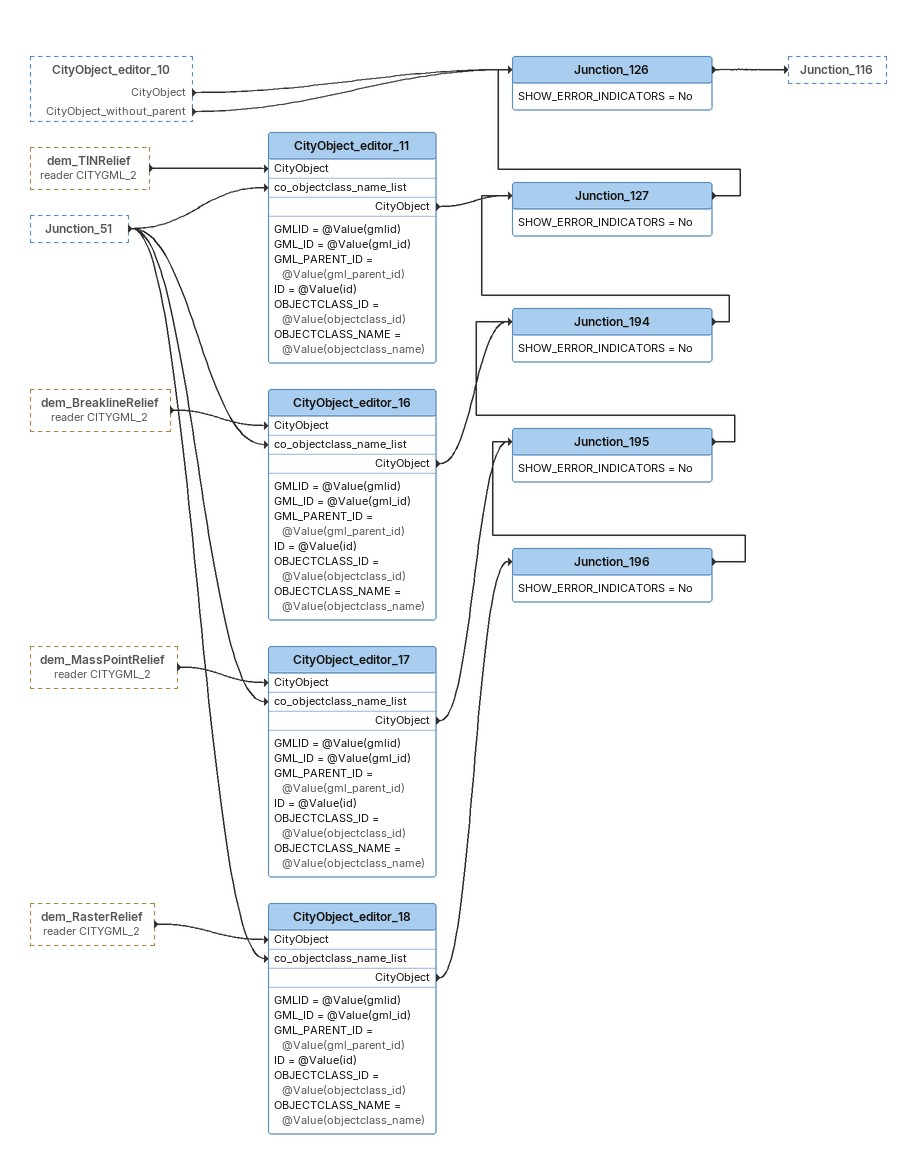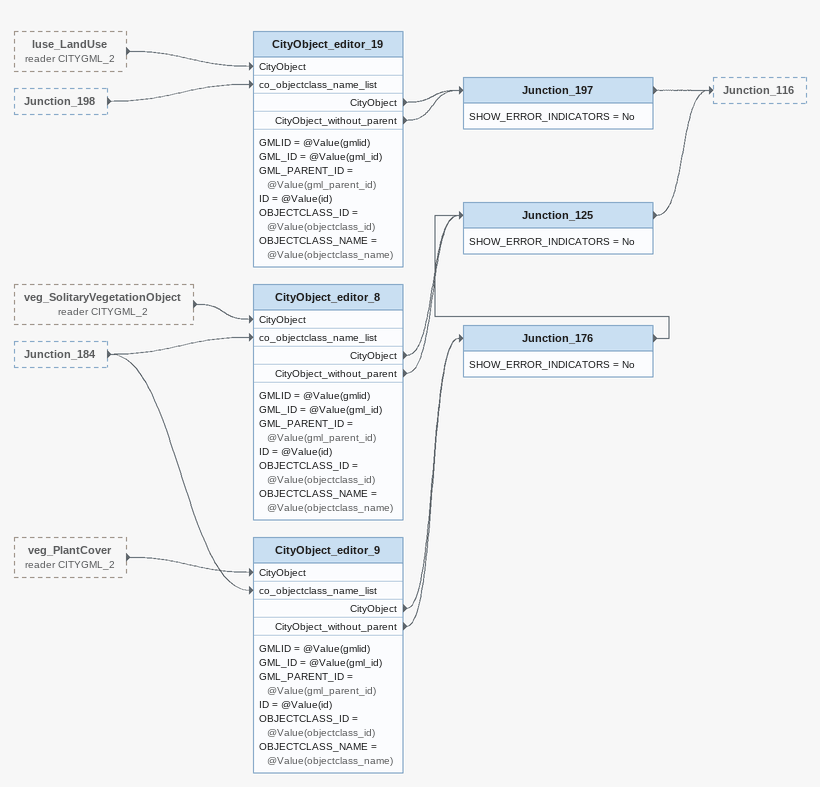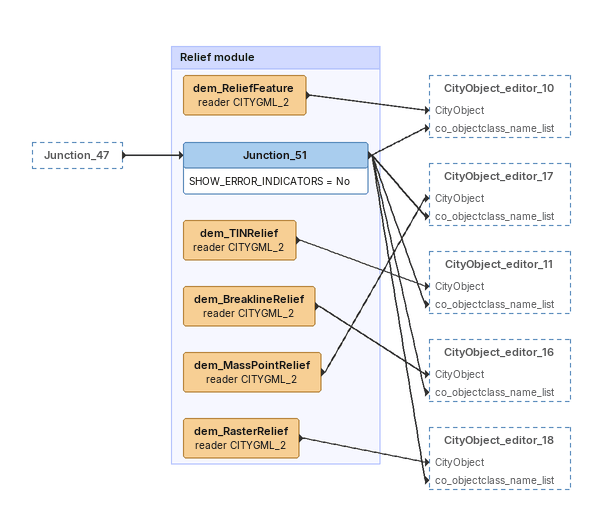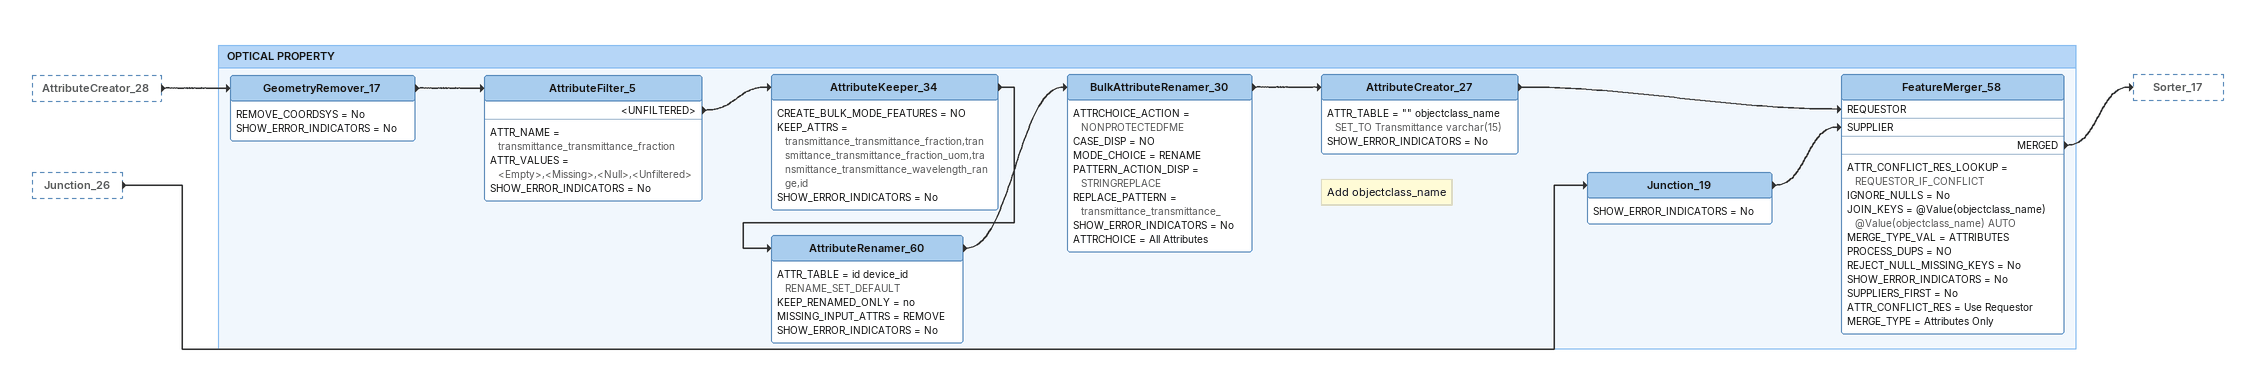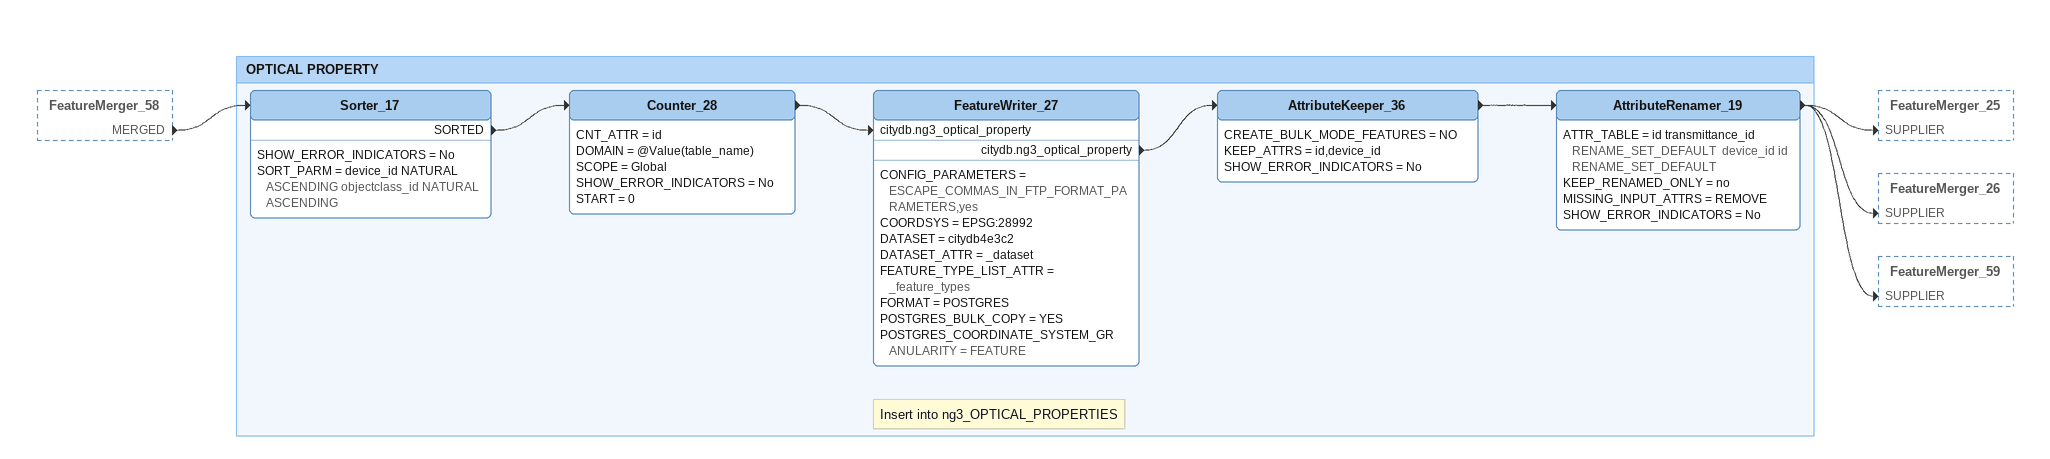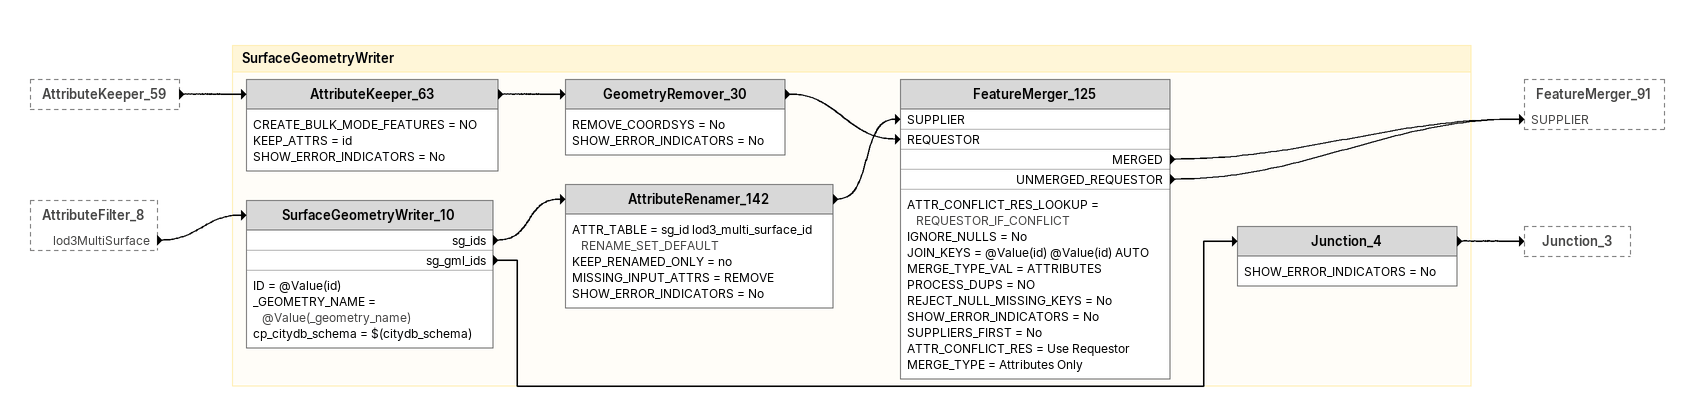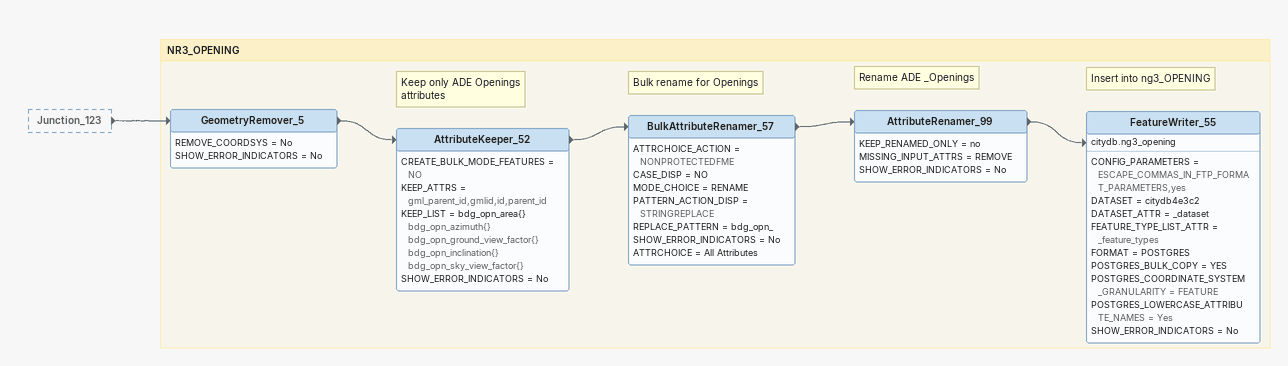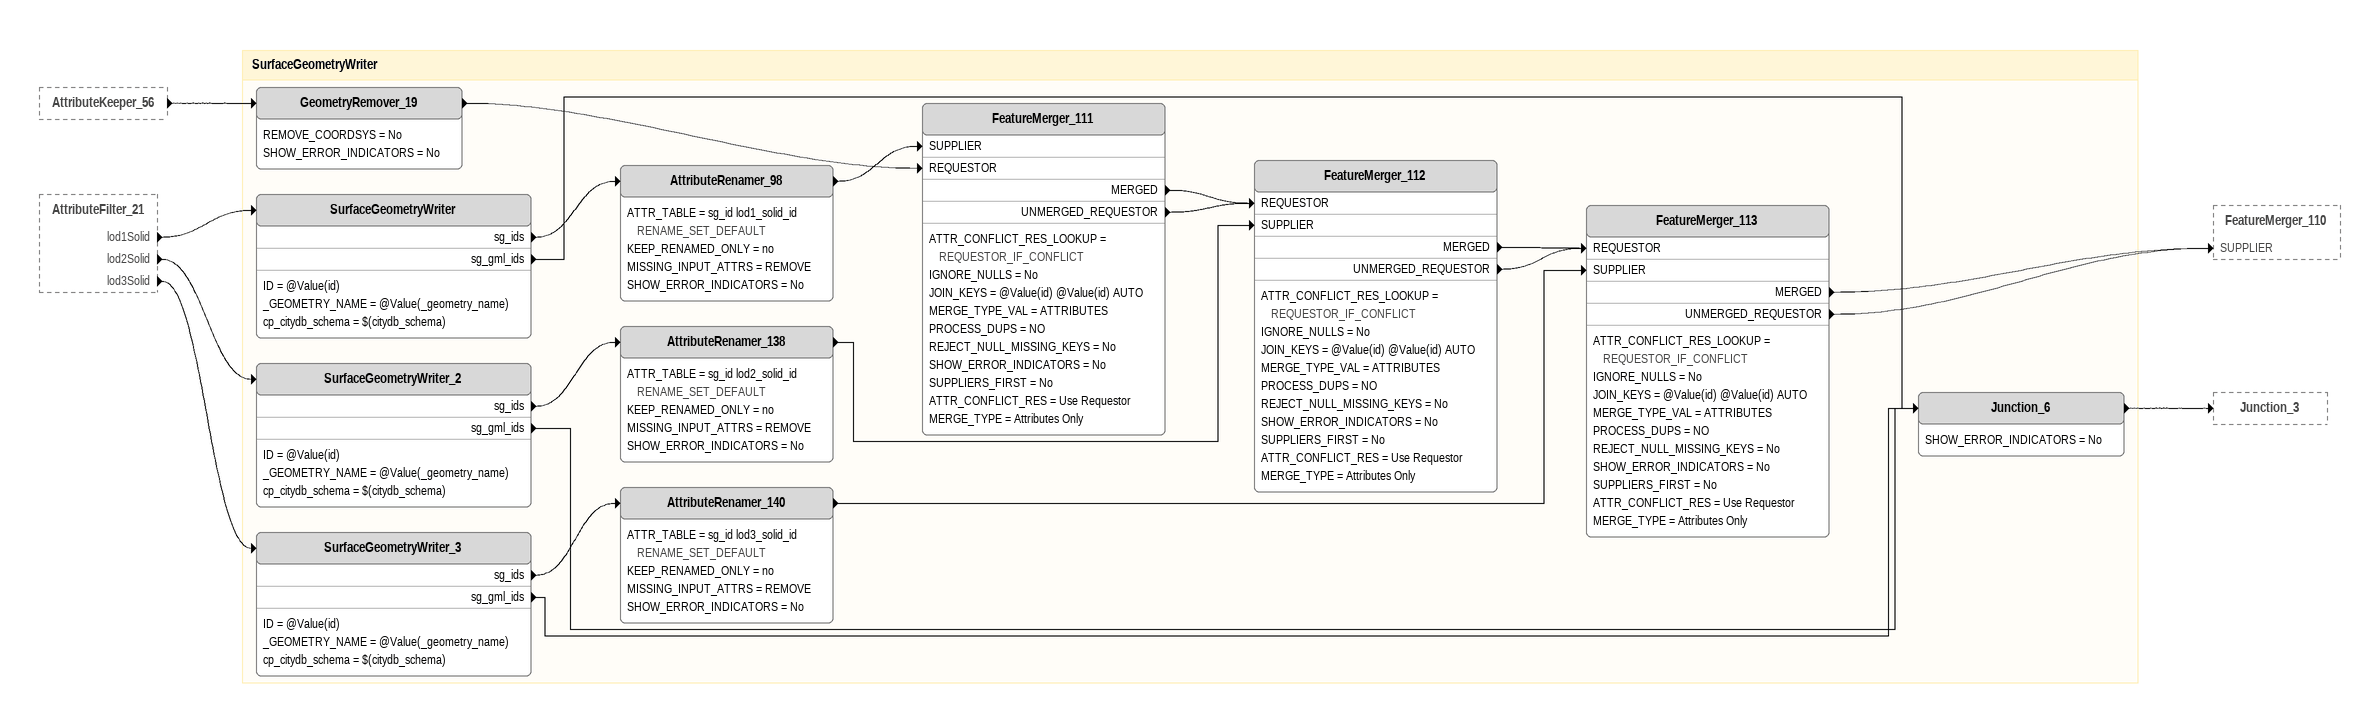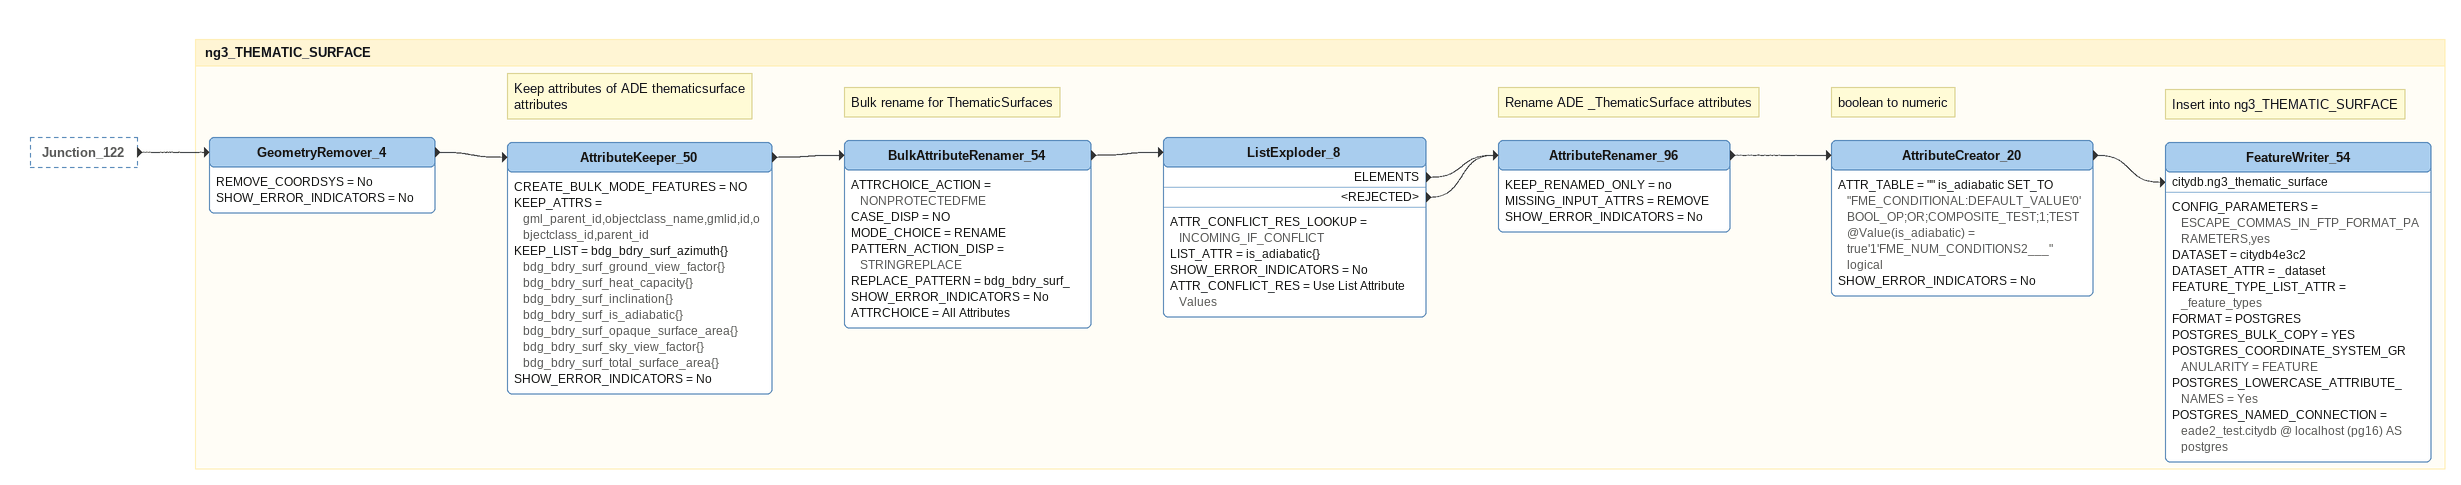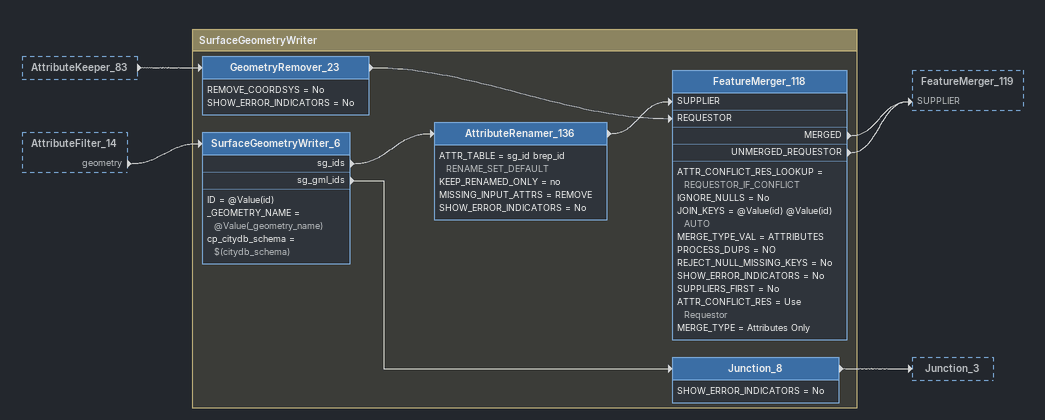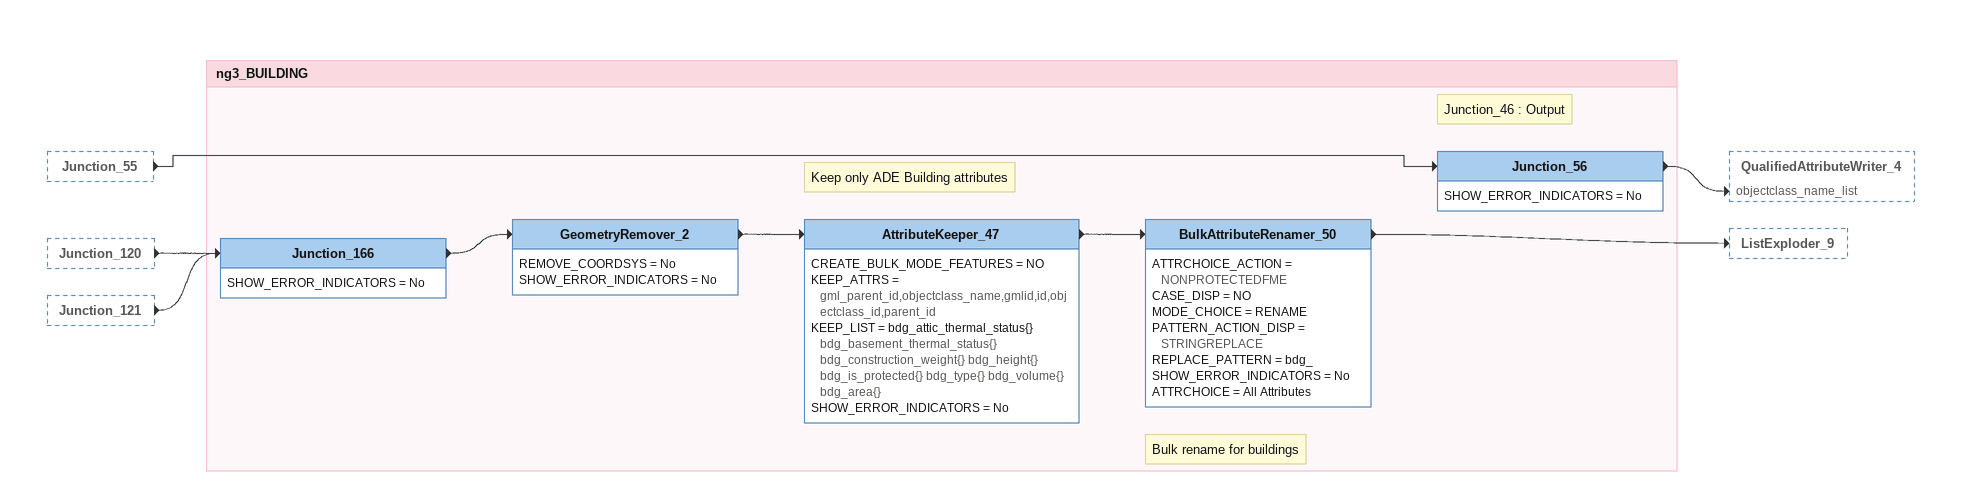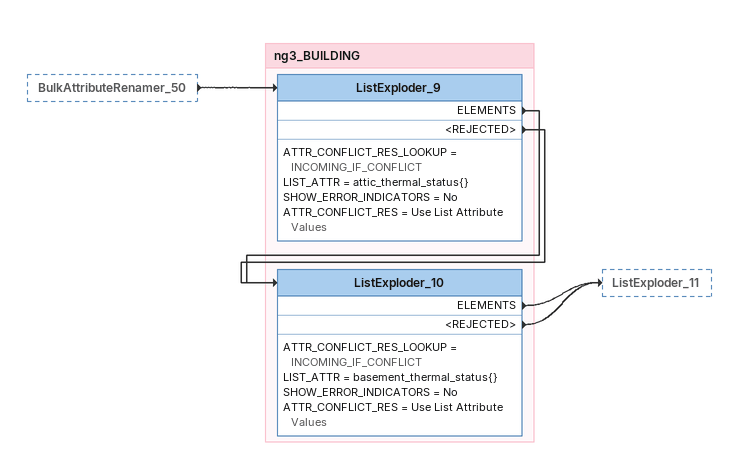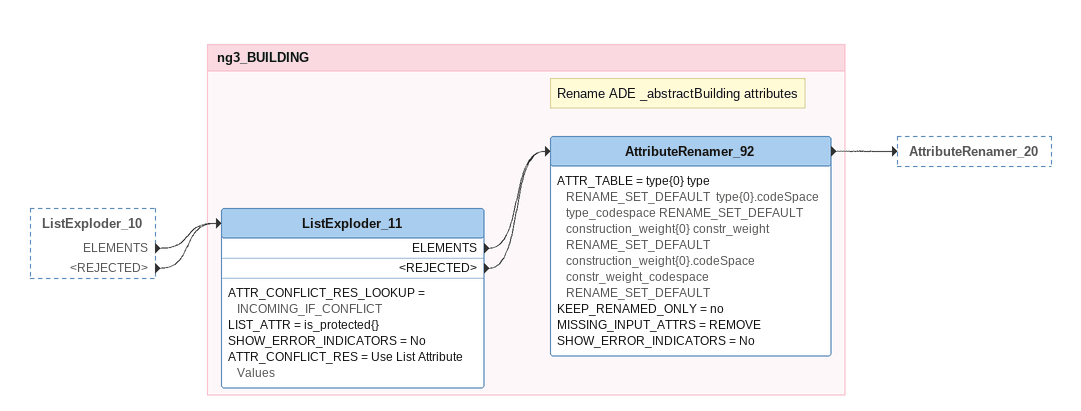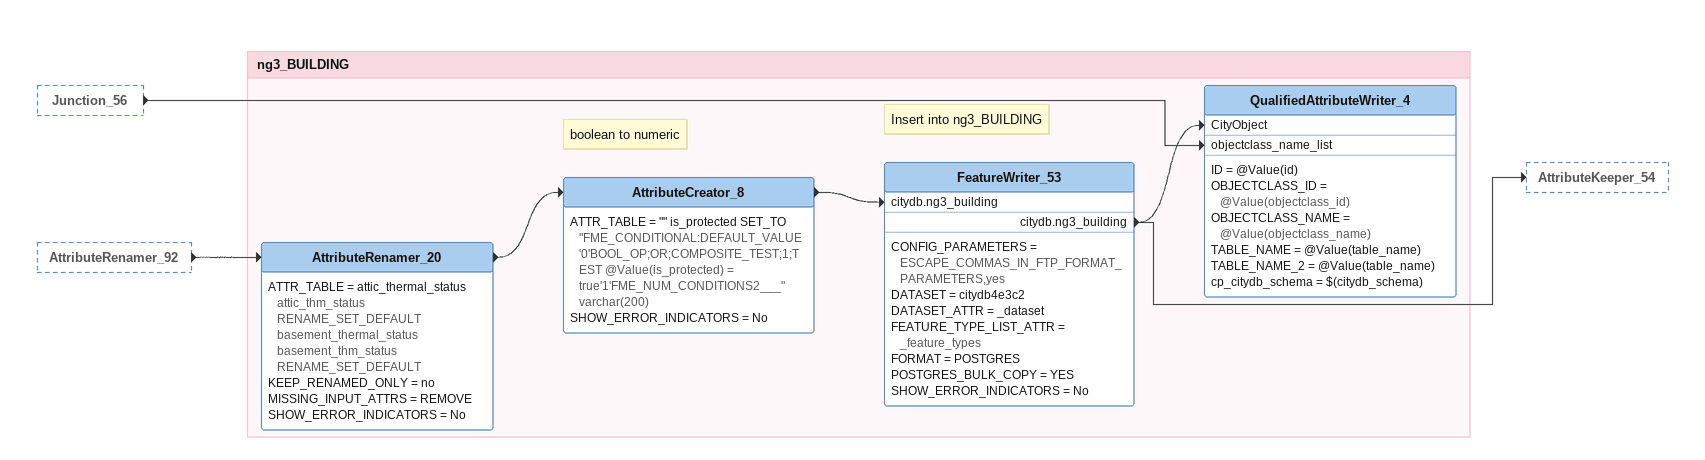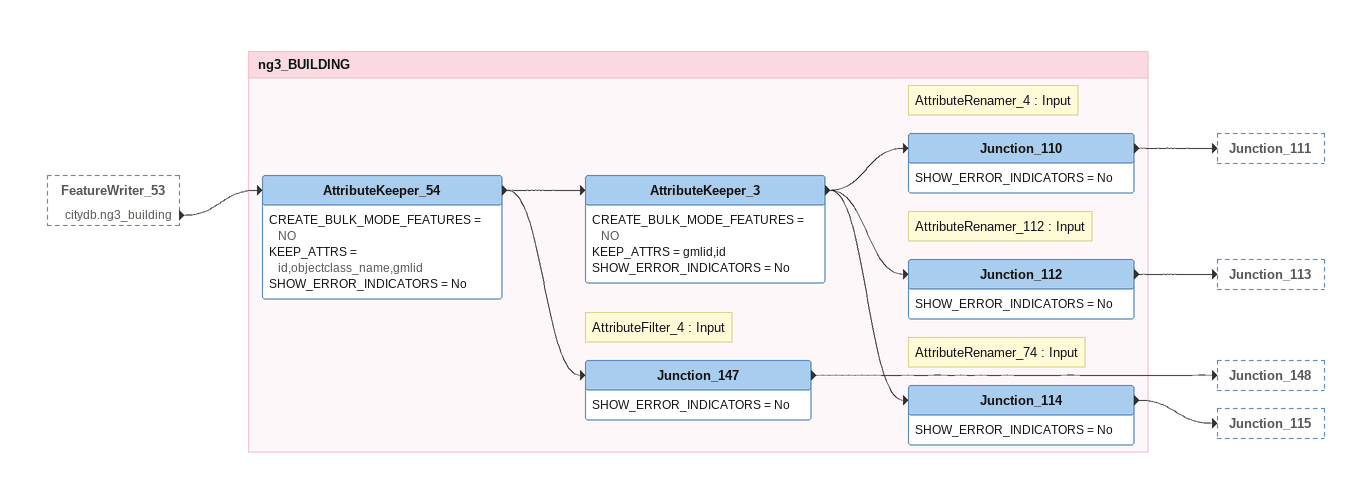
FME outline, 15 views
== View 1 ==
CityObject_editor_10 [outside]
    CityObject -> Junction_126
    CityObject_without_parent -> Junction_126
dem_TINRelief (reader CITYGML_2) [outside]
    -> CityObject_editor_11 [CityObject]
Junction_51 [outside]
    -> CityObject_editor_11 [co_objectclass_name_list]
    -> CityObject_editor_16 [co_objectclass_name_list]
    -> CityObject_editor_17 [co_objectclass_name_list]
    -> CityObject_editor_18 [co_objectclass_name_list]
dem_BreaklineRelief (reader CITYGML_2) [outside]
    -> CityObject_editor_16 [CityObject]
dem_MassPointRelief (reader CITYGML_2) [outside]
    -> CityObject_editor_17 [CityObject]
dem_RasterRelief (reader CITYGML_2) [outside]
    -> CityObject_editor_18 [CityObject]
CityObject_editor_11
    GMLID = @Value(gmlid)
    GML_ID = @Value(gml_id)
    GML_PARENT_ID = @Value(gml_parent_id)
    ID = @Value(id)
    OBJECTCLASS_ID = @Value(objectclass_id)
    OBJECTCLASS_NAME = @Value(objectclass_name)
    CityObject -> Junction_127
CityObject_editor_16
    GMLID = @Value(gmlid)
    GML_ID = @Value(gml_id)
    GML_PARENT_ID = @Value(gml_parent_id)
    ID = @Value(id)
    OBJECTCLASS_ID = @Value(objectclass_id)
    OBJECTCLASS_NAME = @Value(objectclass_name)
    CityObject -> Junction_194
CityObject_editor_17
    GMLID = @Value(gmlid)
    GML_ID = @Value(gml_id)
    GML_PARENT_ID = @Value(gml_parent_id)
    ID = @Value(id)
    OBJECTCLASS_ID = @Value(objectclass_id)
    OBJECTCLASS_NAME = @Value(objectclass_name)
    CityObject -> Junction_195
CityObject_editor_18
    GMLID = @Value(gmlid)
    GML_ID = @Value(gml_id)
    GML_PARENT_ID = @Value(gml_parent_id)
    ID = @Value(id)
    OBJECTCLASS_ID = @Value(objectclass_id)
    OBJECTCLASS_NAME = @Value(objectclass_name)
    CityObject -> Junction_196
Junction_196
    SHOW_ERROR_INDICATORS = No
    -> Junction_195
Junction_195
    SHOW_ERROR_INDICATORS = No
    -> Junction_194
Junction_194
    SHOW_ERROR_INDICATORS = No
    -> Junction_127
Junction_127
    SHOW_ERROR_INDICATORS = No
    -> Junction_126
Junction_126
    SHOW_ERROR_INDICATORS = No
    -> Junction_116

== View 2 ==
luse_LandUse (reader CITYGML_2) [outside]
    -> CityObject_editor_19 [CityObject]
Junction_198 [outside]
    -> CityObject_editor_19 [co_objectclass_name_list]
veg_SolitaryVegetationObject (reader CITYGML_2) [outside]
    -> CityObject_editor_8 [CityObject]
Junction_184 [outside]
    -> CityObject_editor_9 [co_objectclass_name_list]
    -> CityObject_editor_8 [co_objectclass_name_list]
veg_PlantCover (reader CITYGML_2) [outside]
    -> CityObject_editor_9 [CityObject]
CityObject_editor_19
    GMLID = @Value(gmlid)
    GML_ID = @Value(gml_id)
    GML_PARENT_ID = @Value(gml_parent_id)
    ID = @Value(id)
    OBJECTCLASS_ID = @Value(objectclass_id)
    OBJECTCLASS_NAME = @Value(objectclass_name)
    CityObject -> Junction_197
    CityObject_without_parent -> Junction_197
Junction_197
    SHOW_ERROR_INDICATORS = No
    -> Junction_116
CityObject_editor_8
    GMLID = @Value(gmlid)
    GML_ID = @Value(gml_id)
    GML_PARENT_ID = @Value(gml_parent_id)
    ID = @Value(id)
    OBJECTCLASS_ID = @Value(objectclass_id)
    OBJECTCLASS_NAME = @Value(objectclass_name)
    CityObject -> Junction_125
    CityObject_without_parent -> Junction_125
CityObject_editor_9
    GMLID = @Value(gmlid)
    GML_ID = @Value(gml_id)
    GML_PARENT_ID = @Value(gml_parent_id)
    ID = @Value(id)
    OBJECTCLASS_ID = @Value(objectclass_id)
    OBJECTCLASS_NAME = @Value(objectclass_name)
    CityObject -> Junction_176
    CityObject_without_parent -> Junction_176
Junction_176
    SHOW_ERROR_INDICATORS = No
    -> Junction_125
Junction_125
    SHOW_ERROR_INDICATORS = No
    -> Junction_116

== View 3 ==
Junction_47 [outside]
    -> Junction_51

Bookmark: Relief module
Junction_51
    SHOW_ERROR_INDICATORS = No
    -> CityObject_editor_10 [co_objectclass_name_list]
    -> CityObject_editor_11 [co_objectclass_name_list]
    -> CityObject_editor_16 [co_objectclass_name_list]
    -> CityObject_editor_17 [co_objectclass_name_list]
    -> CityObject_editor_18 [co_objectclass_name_list]
dem_ReliefFeature (reader CITYGML_2)
    -> CityObject_editor_10 [CityObject]
dem_TINRelief (reader CITYGML_2)
    -> CityObject_editor_11 [CityObject]
dem_BreaklineRelief (reader CITYGML_2)
    -> CityObject_editor_16 [CityObject]
dem_MassPointRelief (reader CITYGML_2)
    -> CityObject_editor_17 [CityObject]
dem_RasterRelief (reader CITYGML_2)
    -> CityObject_editor_18 [CityObject]

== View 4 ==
AttributeCreator_28 [outside]
    -> GeometryRemover_17
Junction_26 [outside]
    -> Junction_19

Bookmark: OPTICAL PROPERTY
Junction_19
    SHOW_ERROR_INDICATORS = No
    -> FeatureMerger_58 [SUPPLIER]
GeometryRemover_17
    REMOVE_COORDSYS = No
    SHOW_ERROR_INDICATORS = No
    -> AttributeFilter_5
AttributeFilter_5
    ATTR_NAME = transmittance_transmittance_fraction
    ATTR_VALUES = <Empty>,<Missing>,<Null>,<Unfiltered>
    SHOW_ERROR_INDICATORS = No
    <UNFILTERED> -> AttributeKeeper_34
AttributeKeeper_34
    CREATE_BULK_MODE_FEATURES = NO
    KEEP_ATTRS = transmittance_transmittance_fraction,transmittance_transmittance_fraction_uom,transmittance_transmittance_wavelength_range,id
    SHOW_ERROR_INDICATORS = No
    -> AttributeRenamer_60
AttributeRenamer_60
    ATTR_TABLE = id device_id RENAME_SET_DEFAULT
    KEEP_RENAMED_ONLY = no
    MISSING_INPUT_ATTRS = REMOVE
    SHOW_ERROR_INDICATORS = No
    -> BulkAttributeRenamer_30
BulkAttributeRenamer_30
    ATTRCHOICE_ACTION = NONPROTECTEDFME
    CASE_DISP = NO
    MODE_CHOICE = RENAME
    PATTERN_ACTION_DISP = STRINGREPLACE
    REPLACE_PATTERN = transmittance_transmittance_
    SHOW_ERROR_INDICATORS = No
    ATTRCHOICE = All Attributes
    -> AttributeCreator_27
Note: Add objectclass_name
AttributeCreator_27
    ATTR_TABLE = "" objectclass_name SET_TO Transmittance varchar(15)
    SHOW_ERROR_INDICATORS = No
    -> FeatureMerger_58 [REQUESTOR]
FeatureMerger_58
    ATTR_CONFLICT_RES_LOOKUP = REQUESTOR_IF_CONFLICT
    IGNORE_NULLS = No
    JOIN_KEYS = @Value(objectclass_name) @Value(objectclass_name) AUTO
    MERGE_TYPE_VAL = ATTRIBUTES
    PROCESS_DUPS = NO
    REJECT_NULL_MISSING_KEYS = No
    SHOW_ERROR_INDICATORS = No
    SUPPLIERS_FIRST = No
    ATTR_CONFLICT_RES = Use Requestor
    MERGE_TYPE = Attributes Only
    MERGED -> Sorter_17

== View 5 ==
FeatureMerger_58 [outside]
    MERGED -> Sorter_17

Bookmark: OPTICAL PROPERTY
Sorter_17
    SHOW_ERROR_INDICATORS = No
    SORT_PARM = device_id NATURAL ASCENDING objectclass_id NATURAL ASCENDING
    SORTED -> Counter_28
Counter_28
    CNT_ATTR = id
    DOMAIN = @Value(table_name)
    SCOPE = Global
    SHOW_ERROR_INDICATORS = No
    START = 0
    -> FeatureWriter_27 [citydb.ng3_optical_property]
Note: Insert into ng3_OPTICAL_PROPERTIES
FeatureWriter_27
    CONFIG_PARAMETERS = ESCAPE_COMMAS_IN_FTP_FORMAT_PARAMETERS,yes
    COORDSYS = EPSG:28992
    DATASET = citydb4e3c2
    DATASET_ATTR = _dataset
    FEATURE_TYPE_LIST_ATTR = _feature_types
    FORMAT = POSTGRES
    POSTGRES_BULK_COPY = YES
    POSTGRES_COORDINATE_SYSTEM_GRANULARITY = FEATURE
    citydb.ng3_optical_property -> AttributeKeeper_36
AttributeKeeper_36
    CREATE_BULK_MODE_FEATURES = NO
    KEEP_ATTRS = id,device_id
    SHOW_ERROR_INDICATORS = No
    -> AttributeRenamer_19
AttributeRenamer_19
    ATTR_TABLE = id transmittance_id RENAME_SET_DEFAULT  device_id id RENAME_SET_DEFAULT
    KEEP_RENAMED_ONLY = no
    MISSING_INPUT_ATTRS = REMOVE
    SHOW_ERROR_INDICATORS = No
    -> FeatureMerger_25 [SUPPLIER]
    -> FeatureMerger_26 [SUPPLIER]
    -> FeatureMerger_59 [SUPPLIER]

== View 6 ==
AttributeKeeper_59 [outside]
    -> AttributeKeeper_63
AttributeFilter_8 [outside]
    lod3MultiSurface -> SurfaceGeometryWriter_10

Bookmark: SurfaceGeometryWriter
SurfaceGeometryWriter_10
    ID = @Value(id)
    _GEOMETRY_NAME = @Value(_geometry_name)
    cp_citydb_schema = $(citydb_schema)
    sg_ids -> AttributeRenamer_142
    sg_gml_ids -> Junction_4
AttributeRenamer_142
    ATTR_TABLE = sg_id lod3_multi_surface_id RENAME_SET_DEFAULT
    KEEP_RENAMED_ONLY = no
    MISSING_INPUT_ATTRS = REMOVE
    SHOW_ERROR_INDICATORS = No
    -> FeatureMerger_125 [SUPPLIER]
Junction_4
    SHOW_ERROR_INDICATORS = No
    -> Junction_3
AttributeKeeper_63
    CREATE_BULK_MODE_FEATURES = NO
    KEEP_ATTRS = id
    SHOW_ERROR_INDICATORS = No
    -> GeometryRemover_30
GeometryRemover_30
    REMOVE_COORDSYS = No
    SHOW_ERROR_INDICATORS = No
    -> FeatureMerger_125 [REQUESTOR]
FeatureMerger_125
    ATTR_CONFLICT_RES_LOOKUP = REQUESTOR_IF_CONFLICT
    IGNORE_NULLS = No
    JOIN_KEYS = @Value(id) @Value(id) AUTO
    MERGE_TYPE_VAL = ATTRIBUTES
    PROCESS_DUPS = NO
    REJECT_NULL_MISSING_KEYS = No
    SHOW_ERROR_INDICATORS = No
    SUPPLIERS_FIRST = No
    ATTR_CONFLICT_RES = Use Requestor
    MERGE_TYPE = Attributes Only
    MERGED -> FeatureMerger_91 [SUPPLIER]
    UNMERGED_REQUESTOR -> FeatureMerger_91 [SUPPLIER]

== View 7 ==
Junction_123 [outside]
    -> GeometryRemover_5

Bookmark: NR3_OPENING
GeometryRemover_5
    REMOVE_COORDSYS = No
    SHOW_ERROR_INDICATORS = No
    -> AttributeKeeper_52
Note: Keep only ADE Openings attributes
AttributeKeeper_52
    CREATE_BULK_MODE_FEATURES = NO
    KEEP_ATTRS = gml_parent_id,gmlid,id,parent_id
    KEEP_LIST = bdg_opn_area{} bdg_opn_azimuth{} bdg_opn_ground_view_factor{} bdg_opn_inclination{} bdg_opn_sky_view_factor{}
    SHOW_ERROR_INDICATORS = No
    -> BulkAttributeRenamer_57
Note: Bulk rename for Openings
BulkAttributeRenamer_57
    ATTRCHOICE_ACTION = NONPROTECTEDFME
    CASE_DISP = NO
    MODE_CHOICE = RENAME
    PATTERN_ACTION_DISP = STRINGREPLACE
    REPLACE_PATTERN = bdg_opn_
    SHOW_ERROR_INDICATORS = No
    ATTRCHOICE = All Attributes
    -> AttributeRenamer_99
Note: Rename ADE _Openings
AttributeRenamer_99
    KEEP_RENAMED_ONLY = no
    MISSING_INPUT_ATTRS = REMOVE
    SHOW_ERROR_INDICATORS = No
    -> FeatureWriter_55 [citydb.ng3_opening]
Note: Insert into ng3_OPENING
FeatureWriter_55
    CONFIG_PARAMETERS = ESCAPE_COMMAS_IN_FTP_FORMAT_PARAMETERS,yes
    DATASET = citydb4e3c2
    DATASET_ATTR = _dataset
    FEATURE_TYPE_LIST_ATTR = _feature_types
    FORMAT = POSTGRES
    POSTGRES_BULK_COPY = YES
    POSTGRES_COORDINATE_SYSTEM_GRANULARITY = FEATURE
    POSTGRES_LOWERCASE_ATTRIBUTE_NAMES = Yes
    SHOW_ERROR_INDICATORS = No

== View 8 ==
AttributeKeeper_56 [outside]
    -> GeometryRemover_19
AttributeFilter_21 [outside]
    lod1Solid -> SurfaceGeometryWriter
    lod2Solid -> SurfaceGeometryWriter_2
    lod3Solid -> SurfaceGeometryWriter_3

Bookmark: SurfaceGeometryWriter
SurfaceGeometryWriter
    ID = @Value(id)
    _GEOMETRY_NAME = @Value(_geometry_name)
    cp_citydb_schema = $(citydb_schema)
    sg_ids -> AttributeRenamer_98
    sg_gml_ids -> Junction_6
AttributeRenamer_98
    ATTR_TABLE = sg_id lod1_solid_id RENAME_SET_DEFAULT
    KEEP_RENAMED_ONLY = no
    MISSING_INPUT_ATTRS = REMOVE
    SHOW_ERROR_INDICATORS = No
    -> FeatureMerger_111 [SUPPLIER]
SurfaceGeometryWriter_2
    ID = @Value(id)
    _GEOMETRY_NAME = @Value(_geometry_name)
    cp_citydb_schema = $(citydb_schema)
    sg_ids -> AttributeRenamer_138
    sg_gml_ids -> Junction_6
AttributeRenamer_138
    ATTR_TABLE = sg_id lod2_solid_id RENAME_SET_DEFAULT
    KEEP_RENAMED_ONLY = no
    MISSING_INPUT_ATTRS = REMOVE
    SHOW_ERROR_INDICATORS = No
    -> FeatureMerger_112 [SUPPLIER]
SurfaceGeometryWriter_3
    ID = @Value(id)
    _GEOMETRY_NAME = @Value(_geometry_name)
    cp_citydb_schema = $(citydb_schema)
    sg_ids -> AttributeRenamer_140
    sg_gml_ids -> Junction_6
AttributeRenamer_140
    ATTR_TABLE = sg_id lod3_solid_id RENAME_SET_DEFAULT
    KEEP_RENAMED_ONLY = no
    MISSING_INPUT_ATTRS = REMOVE
    SHOW_ERROR_INDICATORS = No
    -> FeatureMerger_113 [SUPPLIER]
Junction_6
    SHOW_ERROR_INDICATORS = No
    -> Junction_3
GeometryRemover_19
    REMOVE_COORDSYS = No
    SHOW_ERROR_INDICATORS = No
    -> FeatureMerger_111 [REQUESTOR]
FeatureMerger_111
    ATTR_CONFLICT_RES_LOOKUP = REQUESTOR_IF_CONFLICT
    IGNORE_NULLS = No
    JOIN_KEYS = @Value(id) @Value(id) AUTO
    MERGE_TYPE_VAL = ATTRIBUTES
    PROCESS_DUPS = NO
    REJECT_NULL_MISSING_KEYS = No
    SHOW_ERROR_INDICATORS = No
    SUPPLIERS_FIRST = No
    ATTR_CONFLICT_RES = Use Requestor
    MERGE_TYPE = Attributes Only
    MERGED -> FeatureMerger_112 [REQUESTOR]
    UNMERGED_REQUESTOR -> FeatureMerger_112 [REQUESTOR]
FeatureMerger_112
    ATTR_CONFLICT_RES_LOOKUP = REQUESTOR_IF_CONFLICT
    IGNORE_NULLS = No
    JOIN_KEYS = @Value(id) @Value(id) AUTO
    MERGE_TYPE_VAL = ATTRIBUTES
    PROCESS_DUPS = NO
    REJECT_NULL_MISSING_KEYS = No
    SHOW_ERROR_INDICATORS = No
    SUPPLIERS_FIRST = No
    ATTR_CONFLICT_RES = Use Requestor
    MERGE_TYPE = Attributes Only
    MERGED -> FeatureMerger_113 [REQUESTOR]
    UNMERGED_REQUESTOR -> FeatureMerger_113 [REQUESTOR]
FeatureMerger_113
    ATTR_CONFLICT_RES_LOOKUP = REQUESTOR_IF_CONFLICT
    IGNORE_NULLS = No
    JOIN_KEYS = @Value(id) @Value(id) AUTO
    MERGE_TYPE_VAL = ATTRIBUTES
    PROCESS_DUPS = NO
    REJECT_NULL_MISSING_KEYS = No
    SHOW_ERROR_INDICATORS = No
    SUPPLIERS_FIRST = No
    ATTR_CONFLICT_RES = Use Requestor
    MERGE_TYPE = Attributes Only
    MERGED -> FeatureMerger_110 [SUPPLIER]
    UNMERGED_REQUESTOR -> FeatureMerger_110 [SUPPLIER]

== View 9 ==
Junction_122 [outside]
    -> GeometryRemover_4

Bookmark: ng3_THEMATIC_SURFACE
GeometryRemover_4
    REMOVE_COORDSYS = No
    SHOW_ERROR_INDICATORS = No
    -> AttributeKeeper_50
Note: Keep attributes of ADE thematicsurface attributes
AttributeKeeper_50
    CREATE_BULK_MODE_FEATURES = NO
    KEEP_ATTRS = gml_parent_id,objectclass_name,gmlid,id,objectclass_id,parent_id
    KEEP_LIST = bdg_bdry_surf_azimuth{} bdg_bdry_surf_ground_view_factor{} bdg_bdry_surf_heat_capacity{} bdg_bdry_surf_inclination{} bdg_bdry_surf_is_adiabatic{} bdg_bdry_surf_opaque_surface_area{} bdg_bdry_surf_sky_view_factor{} bdg_bdry_surf_total_surface_area{}
    SHOW_ERROR_INDICATORS = No
    -> BulkAttributeRenamer_54
Note: Bulk rename for ThematicSurfaces
BulkAttributeRenamer_54
    ATTRCHOICE_ACTION = NONPROTECTEDFME
    CASE_DISP = NO
    MODE_CHOICE = RENAME
    PATTERN_ACTION_DISP = STRINGREPLACE
    REPLACE_PATTERN = bdg_bdry_surf_
    SHOW_ERROR_INDICATORS = No
    ATTRCHOICE = All Attributes
    -> ListExploder_8
ListExploder_8
    ATTR_CONFLICT_RES_LOOKUP = INCOMING_IF_CONFLICT
    LIST_ATTR = is_adiabatic{}
    SHOW_ERROR_INDICATORS = No
    ATTR_CONFLICT_RES = Use List Attribute Values
    ELEMENTS -> AttributeRenamer_96
    <REJECTED> -> AttributeRenamer_96
Note: Rename ADE _ThematicSurface attributes
AttributeRenamer_96
    KEEP_RENAMED_ONLY = no
    MISSING_INPUT_ATTRS = REMOVE
    SHOW_ERROR_INDICATORS = No
    -> AttributeCreator_20
Note: boolean to numeric
AttributeCreator_20
    ATTR_TABLE = "" is_adiabatic SET_TO "FME_CONDITIONAL:DEFAULT_VALUE'0'BOOL_OP;OR;COMPOSITE_TEST;1;TEST @Value(is_adiabatic) = true'1'FME_NUM_CONDITIONS2___" logical
    SHOW_ERROR_INDICATORS = No
    -> FeatureWriter_54 [citydb.ng3_thematic_surface]
Note: Insert into ng3_THEMATIC_SURFACE
FeatureWriter_54
    CONFIG_PARAMETERS = ESCAPE_COMMAS_IN_FTP_FORMAT_PARAMETERS,yes
    DATASET = citydb4e3c2
    DATASET_ATTR = _dataset
    FEATURE_TYPE_LIST_ATTR = _feature_types
    FORMAT = POSTGRES
    POSTGRES_BULK_COPY = YES
    POSTGRES_COORDINATE_SYSTEM_GRANULARITY = FEATURE
    POSTGRES_LOWERCASE_ATTRIBUTE_NAMES = Yes
    POSTGRES_NAMED_CONNECTION = eade2_test.citydb @ localhost (pg16) AS postgres

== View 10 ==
AttributeKeeper_83 [outside]
    -> GeometryRemover_23
AttributeFilter_14 [outside]
    geometry -> SurfaceGeometryWriter_6

Bookmark: SurfaceGeometryWriter
GeometryRemover_23
    REMOVE_COORDSYS = No
    SHOW_ERROR_INDICATORS = No
    -> FeatureMerger_118 [REQUESTOR]
SurfaceGeometryWriter_6
    ID = @Value(id)
    _GEOMETRY_NAME = @Value(_geometry_name)
    cp_citydb_schema = $(citydb_schema)
    sg_ids -> AttributeRenamer_136
    sg_gml_ids -> Junction_8
AttributeRenamer_136
    ATTR_TABLE = sg_id brep_id RENAME_SET_DEFAULT
    KEEP_RENAMED_ONLY = no
    MISSING_INPUT_ATTRS = REMOVE
    SHOW_ERROR_INDICATORS = No
    -> FeatureMerger_118 [SUPPLIER]
FeatureMerger_118
    ATTR_CONFLICT_RES_LOOKUP = REQUESTOR_IF_CONFLICT
    IGNORE_NULLS = No
    JOIN_KEYS = @Value(id) @Value(id) AUTO
    MERGE_TYPE_VAL = ATTRIBUTES
    PROCESS_DUPS = NO
    REJECT_NULL_MISSING_KEYS = No
    SHOW_ERROR_INDICATORS = No
    SUPPLIERS_FIRST = No
    ATTR_CONFLICT_RES = Use Requestor
    MERGE_TYPE = Attributes Only
    MERGED -> FeatureMerger_119 [SUPPLIER]
    UNMERGED_REQUESTOR -> FeatureMerger_119 [SUPPLIER]
Junction_8
    SHOW_ERROR_INDICATORS = No
    -> Junction_3

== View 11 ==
Junction_55 [outside]
    -> Junction_56
Junction_120 [outside]
    -> Junction_166
Junction_121 [outside]
    -> Junction_166

Bookmark: ng3_BUILDING
Note: Junction_46 : Output
Junction_56
    SHOW_ERROR_INDICATORS = No
    -> QualifiedAttributeWriter_4 [objectclass_name_list]
Junction_166
    SHOW_ERROR_INDICATORS = No
    -> GeometryRemover_2
GeometryRemover_2
    REMOVE_COORDSYS = No
    SHOW_ERROR_INDICATORS = No
    -> AttributeKeeper_47
Note: Keep only ADE Building attributes
AttributeKeeper_47
    CREATE_BULK_MODE_FEATURES = NO
    KEEP_ATTRS = gml_parent_id,objectclass_name,gmlid,id,objectclass_id,parent_id
    KEEP_LIST = bdg_attic_thermal_status{} bdg_basement_thermal_status{} bdg_construction_weight{} bdg_height{} bdg_is_protected{} bdg_type{} bdg_volume{} bdg_area{}
    SHOW_ERROR_INDICATORS = No
    -> BulkAttributeRenamer_50
Note: Bulk rename for buildings
BulkAttributeRenamer_50
    ATTRCHOICE_ACTION = NONPROTECTEDFME
    CASE_DISP = NO
    MODE_CHOICE = RENAME
    PATTERN_ACTION_DISP = STRINGREPLACE
    REPLACE_PATTERN = bdg_
    SHOW_ERROR_INDICATORS = No
    ATTRCHOICE = All Attributes
    -> ListExploder_9

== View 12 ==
BulkAttributeRenamer_50 [outside]
    -> ListExploder_9

Bookmark: ng3_BUILDING
ListExploder_9
    ATTR_CONFLICT_RES_LOOKUP = INCOMING_IF_CONFLICT
    LIST_ATTR = attic_thermal_status{}
    SHOW_ERROR_INDICATORS = No
    ATTR_CONFLICT_RES = Use List Attribute Values
    ELEMENTS -> ListExploder_10
    <REJECTED> -> ListExploder_10
ListExploder_10
    ATTR_CONFLICT_RES_LOOKUP = INCOMING_IF_CONFLICT
    LIST_ATTR = basement_thermal_status{}
    SHOW_ERROR_INDICATORS = No
    ATTR_CONFLICT_RES = Use List Attribute Values
    ELEMENTS -> ListExploder_11
    <REJECTED> -> ListExploder_11

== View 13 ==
ListExploder_10 [outside]
    ELEMENTS -> ListExploder_11
    <REJECTED> -> ListExploder_11

Bookmark: ng3_BUILDING
ListExploder_11
    ATTR_CONFLICT_RES_LOOKUP = INCOMING_IF_CONFLICT
    LIST_ATTR = is_protected{}
    SHOW_ERROR_INDICATORS = No
    ATTR_CONFLICT_RES = Use List Attribute Values
    ELEMENTS -> AttributeRenamer_92
    <REJECTED> -> AttributeRenamer_92
Note: Rename ADE _abstractBuilding attributes
AttributeRenamer_92
    ATTR_TABLE = type{0} type RENAME_SET_DEFAULT  type{0}.codeSpace type_codespace RENAME_SET_DEFAULT  construction_weight{0} constr_weight RENAME_SET_DEFAULT  construction_weight{0}.codeSpace constr_weight_codespace RENAME_SET_DEFAULT
    KEEP_RENAMED_ONLY = no
    MISSING_INPUT_ATTRS = REMOVE
    SHOW_ERROR_INDICATORS = No
    -> AttributeRenamer_20

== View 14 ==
Junction_56 [outside]
    -> QualifiedAttributeWriter_4 [objectclass_name_list]
AttributeRenamer_92 [outside]
    -> AttributeRenamer_20

Bookmark: ng3_BUILDING
AttributeRenamer_20
    ATTR_TABLE = attic_thermal_status attic_thm_status RENAME_SET_DEFAULT  basement_thermal_status basement_thm_status RENAME_SET_DEFAULT
    KEEP_RENAMED_ONLY = no
    MISSING_INPUT_ATTRS = REMOVE
    SHOW_ERROR_INDICATORS = No
    -> AttributeCreator_8
Note: boolean to numeric
AttributeCreator_8
    ATTR_TABLE = "" is_protected SET_TO "FME_CONDITIONAL:DEFAULT_VALUE'0'BOOL_OP;OR;COMPOSITE_TEST;1;TEST @Value(is_protected) = true'1'FME_NUM_CONDITIONS2___" varchar(200)
    SHOW_ERROR_INDICATORS = No
    -> FeatureWriter_53 [citydb.ng3_building]
Note: Insert into ng3_BUILDING
FeatureWriter_53
    CONFIG_PARAMETERS = ESCAPE_COMMAS_IN_FTP_FORMAT_PARAMETERS,yes
    DATASET = citydb4e3c2
    DATASET_ATTR = _dataset
    FEATURE_TYPE_LIST_ATTR = _feature_types
    FORMAT = POSTGRES
    POSTGRES_BULK_COPY = YES
    SHOW_ERROR_INDICATORS = No
    citydb.ng3_building -> AttributeKeeper_54
    citydb.ng3_building -> QualifiedAttributeWriter_4 [CityObject]
QualifiedAttributeWriter_4
    ID = @Value(id)
    OBJECTCLASS_ID = @Value(objectclass_id)
    OBJECTCLASS_NAME = @Value(objectclass_name)
    TABLE_NAME = @Value(table_name)
    TABLE_NAME_2 = @Value(table_name)
    cp_citydb_schema = $(citydb_schema)

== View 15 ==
FeatureWriter_53 [outside]
    citydb.ng3_building -> AttributeKeeper_54

Bookmark: ng3_BUILDING
AttributeKeeper_54
    CREATE_BULK_MODE_FEATURES = NO
    KEEP_ATTRS = id,objectclass_name,gmlid
    SHOW_ERROR_INDICATORS = No
    -> Junction_147
    -> AttributeKeeper_3
AttributeKeeper_3
    CREATE_BULK_MODE_FEATURES = NO
    KEEP_ATTRS = gmlid,id
    SHOW_ERROR_INDICATORS = No
    -> Junction_110
    -> Junction_112
    -> Junction_114
Note: AttributeRenamer_4 : Input
Junction_110
    SHOW_ERROR_INDICATORS = No
    -> Junction_111
Note: AttributeRenamer_112 : Input
Junction_112
    SHOW_ERROR_INDICATORS = No
    -> Junction_113
Note: AttributeRenamer_74 : Input
Junction_114
    SHOW_ERROR_INDICATORS = No
    -> Junction_115
Note: AttributeFilter_4 : Input
Junction_147
    SHOW_ERROR_INDICATORS = No
    -> Junction_148
